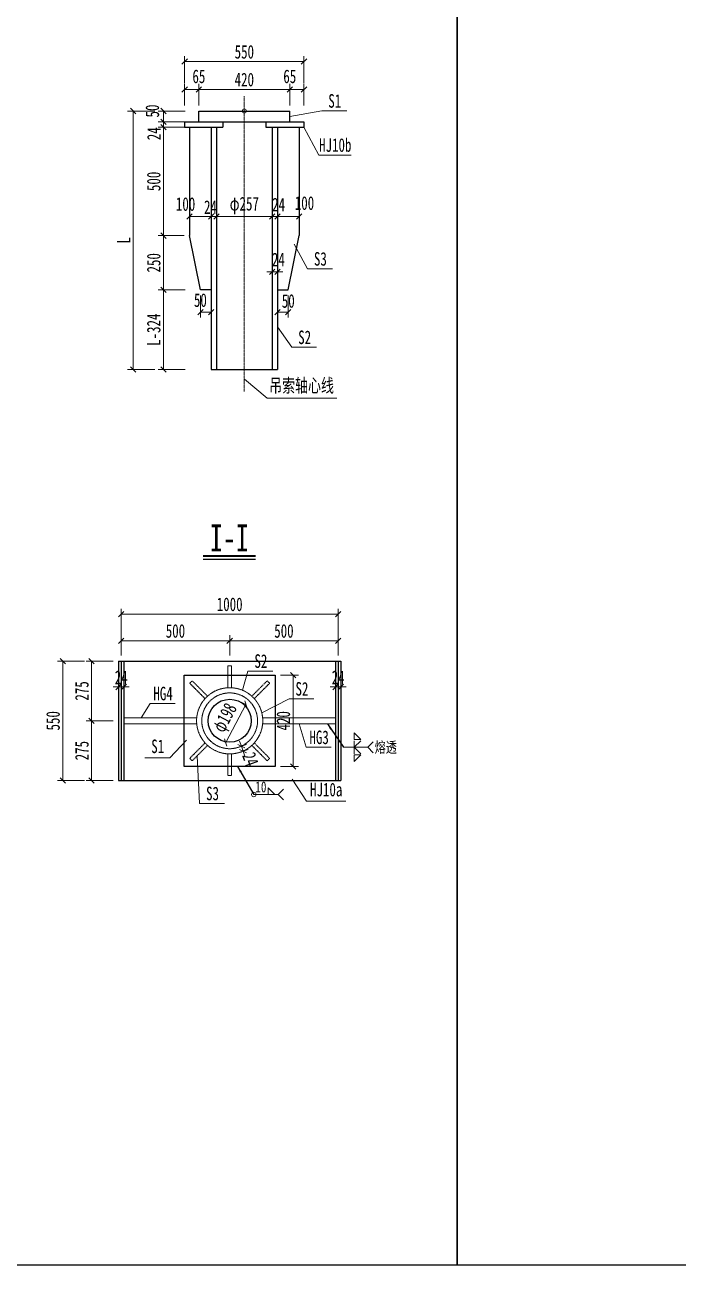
# Model space of a CAD drawing. Header units: millimetres. Extents: x 44597 to 300567, y -113054 to 73044.
# Drawn here: x 55199 to 58211, y -57326 to -51613 of the extents above; entities that cross this region are included whole.
import ezdxf
from ezdxf.enums import TextEntityAlignment as Align

# ---------------------------------------------------------------- set-up
doc = ezdxf.new("R2010")
doc.units = ezdxf.units.MM
doc.linetypes.add('CENTER2', pattern=[28.575, 19.05, -3.175, 3.175, -3.175])
doc.linetypes.add('DASHED', pattern=[0.75, 0.5, -0.25])
doc.layers.get('Defpoints').update_dxf_attribs({"color": 8})
for name, color, linetype, lineweight in [('Dim', 4, 'Continuous', 15), ('中心线', 2, 'CENTER2', 15), ('文字', 7, 'Continuous', 15), ('标注线及字体', 2, 'Continuous', 15), ('细实线', 4, 'Continuous', 15), ('虚线', 7, 'DASHED', 13), ('钢板粗线', 1, 'Continuous', 25)]:
    doc.layers.add(name, color=color, linetype=linetype, lineweight=lineweight)
doc.layers.add('Text', color=4, linetype='Continuous')
doc.styles.add('111', font='', dxfattribs={"width": 0.7})
doc.styles.add('BM_Dim', font='', dxfattribs={"width": 0.85})
doc.styles.add('SMEDI', font='', dxfattribs={"width": 0.75})
doc.styles.get("Standard").update_dxf_attribs({"font": ''})
doc.styles.get('111').set_extended_font_data('仿宋_GB2312')
doc.styles.get('BM_Dim').set_extended_font_data('仿宋_GB2312')
doc.styles.get('SMEDI').set_extended_font_data('仿宋_GB2312')
doc.styles.get('Standard').set_extended_font_data('仿宋_GB2312')
doc.dimstyles.new('200', dxfattribs={"dimscale": 0, "dimtxt": 2.5, "dimasz": 1, "dimexe": 1, "dimexo": 1, "dimgap": 0.6, "dimtad": 1, "dimdec": 0, "dimdsep": 46, "dimtxsty": '111', "dimblk": 'OBLIQUE', "dimcen": 0, "dimclrd": 4, "dimclre": 4, "dimclrt": 4, "dimadec": 1, "dimazin": 2, "dimtfac": 1, "dimtdec": 0, "dimtix": 1, "dimtmove": 2, "dimatfit": 3, "dimfxl": 4, "dimfxlon": 1, "dimtolj": 1, "dimlwd": -1, "dimlwe": -1, "dimarcsym": 0})
doc.dimstyles.new('MSteel_1.0_1.0', dxfattribs={"dimtxt": 3, "dimasz": 1.2, "dimexe": 1, "dimexo": 1, "dimgap": 1, "dimtad": 3, "dimtoh": 1, "dimdec": 0, "dimzin": 0, "dimdsep": 46, "dimtxsty": 'Standard', "dimblk": 'ARCHTICK', "dimcen": 0.09, "dimclrd": 3, "dimclre": 3, "dimadec": 0, "dimazin": 0, "dimtfac": 1, "dimtdec": 4, "dimtofl": 0, "dimtmove": 0, "dimatfit": 3, "dimfxl": 1, "dimtolj": 1, "dimtzin": 0, "dimarcsym": 0})

# ---------------------------------------------------------------- blocks, each defined once
blk = doc.blocks.new('_Oblique')
at = {"color": 0, "linetype": 'ByBlock', "lineweight": -2}
blk.add_line((-0.5, -0.5), (0.5, 0.5), dxfattribs=at)
blk = doc.blocks.new('*D161')
at = {"layer": 'Defpoints', "color": 0, "transparency": 16777216}
for p in [(56421.2, -51910.9), (56001.2, -52010.6), (56421.2, -52010.6)]:
    blk.add_point(p, dxfattribs=at)
at = {"layer": '细实线', "color": 4, "transparency": 16777216}
for p, q in [((56001.2, -51985.6), (56001.2, -51885.9)), ((56001.2, -51910.9), (56421.2, -51910.9)), ((56421.2, -51985.6), (56421.2, -51885.9))]:
    blk.add_line(p, q, dxfattribs=at)
at = {"layer": '细实线', "color": 4, "transparency": 16777216, "xscale": 25, "yscale": 25, "zscale": 25, "rotation": 180}
blk.add_blockref('_Oblique', (56001.2, -51910.9), dxfattribs=at)
at = {"layer": '细实线', "color": 4, "transparency": 16777216, "xscale": 25, "yscale": 25, "zscale": 25}
blk.add_blockref('_Oblique', (56421.2, -51910.9), dxfattribs=at)
at = {"layer": '细实线', "color": 4, "transparency": 16777216, "insert": (56211.2, -51866.1), "char_height": 62.5, "attachment_point": 5, "style": '111'}
blk.add_mtext('\\A1;420', dxfattribs=at)
blk = doc.blocks.new('*D162')
at = {"layer": 'Defpoints', "color": 0, "transparency": 16777216}
for p in [(55936.2, -51910.9), (55936.2, -52009.7), (56001.2, -52010.6)]:
    blk.add_point(p, dxfattribs=at)
at = {"layer": '细实线', "color": 4, "transparency": 16777216}
for p, q in [((55936.2, -51984.7), (55936.2, -51885.9)), ((56001.2, -51910.9), (55936.2, -51910.9)), ((56001.2, -51985.6), (56001.2, -51885.9))]:
    blk.add_line(p, q, dxfattribs=at)
at = {"layer": '细实线', "color": 4, "transparency": 16777216, "xscale": 25, "yscale": 25, "zscale": 25, "rotation": 180}
blk.add_blockref('_Oblique', (55936.2, -51910.9), dxfattribs=at)
at = {"layer": '细实线', "color": 4, "transparency": 16777216, "xscale": 25, "yscale": 25, "zscale": 25}
blk.add_blockref('_Oblique', (56001.2, -51910.9), dxfattribs=at)
at = {"layer": '细实线', "color": 4, "transparency": 16777216, "insert": (56001.8, -51851.2), "char_height": 62.5, "attachment_point": 5, "style": '111'}
blk.add_mtext('\\A1;65', dxfattribs=at)
blk = doc.blocks.new('*D163')
at = {"layer": 'Defpoints', "color": 0, "transparency": 16777216}
for p in [(56486.2, -51910.9), (56421.2, -52010.6), (56486.2, -52009.7)]:
    blk.add_point(p, dxfattribs=at)
at = {"layer": '细实线', "color": 4, "transparency": 16777216}
for p, q in [((56421.2, -51985.6), (56421.2, -51885.9)), ((56421.2, -51910.9), (56486.2, -51910.9)), ((56486.2, -51984.7), (56486.2, -51885.9))]:
    blk.add_line(p, q, dxfattribs=at)
at = {"layer": '细实线', "color": 4, "transparency": 16777216, "xscale": 25, "yscale": 25, "zscale": 25, "rotation": 180}
blk.add_blockref('_Oblique', (56421.2, -51910.9), dxfattribs=at)
at = {"layer": '细实线', "color": 4, "transparency": 16777216, "xscale": 25, "yscale": 25, "zscale": 25}
blk.add_blockref('_Oblique', (56486.2, -51910.9), dxfattribs=at)
at = {"layer": '细实线', "color": 4, "transparency": 16777216, "insert": (56420.6, -51851.2), "char_height": 62.5, "attachment_point": 5, "style": '111'}
blk.add_mtext('\\A1;65', dxfattribs=at)
blk = doc.blocks.new('*D164')
at = {"layer": 'Defpoints', "color": 0, "transparency": 16777216}
for p in [(56486.2, -51782.9), (55936.2, -51920.8), (56486.2, -51920.8)]:
    blk.add_point(p, dxfattribs=at)
at = {"layer": '细实线', "color": 4, "transparency": 16777216}
for p, q in [((55936.2, -51882.9), (55936.2, -51757.9)), ((55936.2, -51782.9), (56486.2, -51782.9)), ((56486.2, -51882.9), (56486.2, -51757.9))]:
    blk.add_line(p, q, dxfattribs=at)
at = {"layer": '细实线', "color": 4, "transparency": 16777216, "xscale": 25, "yscale": 25, "zscale": 25, "rotation": 180}
blk.add_blockref('_Oblique', (55936.2, -51782.9), dxfattribs=at)
at = {"layer": '细实线', "color": 4, "transparency": 16777216, "xscale": 25, "yscale": 25, "zscale": 25}
blk.add_blockref('_Oblique', (56486.2, -51782.9), dxfattribs=at)
at = {"layer": '细实线', "color": 4, "transparency": 16777216, "insert": (56211.2, -51738.2), "char_height": 62.5, "attachment_point": 5, "style": '111'}
blk.add_mtext('\\A1;550', dxfattribs=at)
blk = doc.blocks.new('*D165')
at = {"layer": 'Defpoints', "color": 0, "transparency": 16777216}
for p in [(56058.7, -52496.6), (55958.7, -52584.6), (56058.7, -52580.7)]:
    blk.add_point(p, dxfattribs=at)
at = {"layer": '细实线', "color": 4, "transparency": 16777216}
for p, q in [((55958.7, -52559.6), (55958.7, -52471.6)), ((55958.7, -52496.6), (56058.7, -52496.6)), ((56058.7, -52555.7), (56058.7, -52471.6))]:
    blk.add_line(p, q, dxfattribs=at)
at = {"layer": '细实线', "color": 4, "transparency": 16777216, "xscale": 25, "yscale": 25, "zscale": 25, "rotation": 180}
blk.add_blockref('_Oblique', (55958.7, -52496.6), dxfattribs=at)
at = {"layer": '细实线', "color": 4, "transparency": 16777216, "xscale": 25, "yscale": 25, "zscale": 25}
blk.add_blockref('_Oblique', (56058.7, -52496.6), dxfattribs=at)
at = {"layer": '细实线', "color": 4, "transparency": 16777216, "insert": (55940.4, -52439.5), "char_height": 62.5, "attachment_point": 5, "style": '111'}
blk.add_mtext('\\A1;100', dxfattribs=at)
blk = doc.blocks.new('*D166')
at = {"layer": 'Defpoints', "color": 0, "transparency": 16777216}
for p in [(56082.7, -52496.6), (56058.7, -52584.6), (56082.7, -52584.6)]:
    blk.add_point(p, dxfattribs=at)
at = {"layer": '细实线', "color": 4, "transparency": 16777216}
for p, q in [((56058.7, -52496.6), (56033.7, -52496.6)), ((56058.7, -52559.6), (56058.7, -52471.6)), ((56058.7, -52496.6), (56082.7, -52496.6)), ((56082.7, -52559.6), (56082.7, -52471.6)), ((56082.7, -52496.6), (56107.7, -52496.6))]:
    blk.add_line(p, q, dxfattribs=at)
at = {"layer": '细实线', "color": 4, "transparency": 16777216, "xscale": 25, "yscale": 25, "zscale": 25}
blk.add_blockref('_Oblique', (56058.7, -52496.6), dxfattribs=at)
at = {"layer": '细实线', "color": 4, "transparency": 16777216, "xscale": 25, "yscale": 25, "zscale": 25, "rotation": 180}
blk.add_blockref('_Oblique', (56082.7, -52496.6), dxfattribs=at)
at = {"layer": '细实线', "color": 4, "transparency": 16777216, "insert": (56055.1, -52453.1), "char_height": 62.5, "attachment_point": 5, "style": '111'}
blk.add_mtext('\\A1;24', dxfattribs=at)
blk = doc.blocks.new('*D167')
at = {"layer": 'Defpoints', "color": 0, "transparency": 16777216}
for p in [(56339.7, -52496.6), (56082.7, -52584.6), (56339.7, -52584.6)]:
    blk.add_point(p, dxfattribs=at)
at = {"layer": '细实线', "color": 4, "transparency": 16777216}
for p, q in [((56082.7, -52559.6), (56082.7, -52471.6)), ((56082.7, -52496.6), (56339.7, -52496.6)), ((56339.7, -52559.6), (56339.7, -52471.6))]:
    blk.add_line(p, q, dxfattribs=at)
at = {"layer": '细实线', "color": 4, "transparency": 16777216, "xscale": 25, "yscale": 25, "zscale": 25, "rotation": 180}
blk.add_blockref('_Oblique', (56082.7, -52496.6), dxfattribs=at)
at = {"layer": '细实线', "color": 4, "transparency": 16777216, "xscale": 25, "yscale": 25, "zscale": 25}
blk.add_blockref('_Oblique', (56339.7, -52496.6), dxfattribs=at)
at = {"layer": '细实线', "color": 4, "transparency": 16777216, "insert": (56211.2, -52446), "char_height": 62.5, "attachment_point": 5, "style": '111'}
blk.add_mtext('\\A1;φ257', dxfattribs=at)
blk = doc.blocks.new('*D168')
at = {"layer": 'Defpoints', "color": 0, "transparency": 16777216}
for p in [(56363.7, -52496.6), (56363.7, -52584.6), (56463.7, -52584.6)]:
    blk.add_point(p, dxfattribs=at)
at = {"layer": '细实线', "color": 4, "transparency": 16777216}
for p, q in [((56363.7, -52559.6), (56363.7, -52471.6)), ((56463.7, -52496.6), (56363.7, -52496.6)), ((56463.7, -52559.6), (56463.7, -52471.6))]:
    blk.add_line(p, q, dxfattribs=at)
at = {"layer": '细实线', "color": 4, "transparency": 16777216, "xscale": 25, "yscale": 25, "zscale": 25, "rotation": 180}
blk.add_blockref('_Oblique', (56363.7, -52496.6), dxfattribs=at)
at = {"layer": '细实线', "color": 4, "transparency": 16777216, "xscale": 25, "yscale": 25, "zscale": 25}
blk.add_blockref('_Oblique', (56463.7, -52496.6), dxfattribs=at)
at = {"layer": '细实线', "color": 4, "transparency": 16777216, "insert": (56488.4, -52435), "char_height": 62.5, "attachment_point": 5, "style": '111'}
blk.add_mtext('\\A1;100', dxfattribs=at)
blk = doc.blocks.new('*D169')
at = {"layer": 'Defpoints', "color": 0, "transparency": 16777216}
for p in [(56339.7, -52496.6), (56339.7, -52584.6), (56363.7, -52584.6)]:
    blk.add_point(p, dxfattribs=at)
at = {"layer": '细实线', "color": 4, "transparency": 16777216}
for p, q in [((56339.7, -52496.6), (56314.7, -52496.6)), ((56339.7, -52559.6), (56339.7, -52471.6)), ((56363.7, -52496.6), (56339.7, -52496.6)), ((56363.7, -52559.6), (56363.7, -52471.6)), ((56363.7, -52496.6), (56388.7, -52496.6))]:
    blk.add_line(p, q, dxfattribs=at)
at = {"layer": '细实线', "color": 4, "transparency": 16777216, "xscale": 25, "yscale": 25, "zscale": 25}
blk.add_blockref('_Oblique', (56339.7, -52496.6), dxfattribs=at)
at = {"layer": '细实线', "color": 4, "transparency": 16777216, "xscale": 25, "yscale": 25, "zscale": 25, "rotation": 180}
blk.add_blockref('_Oblique', (56363.7, -52496.6), dxfattribs=at)
at = {"layer": '细实线', "color": 4, "transparency": 16777216, "insert": (56369, -52441.4), "char_height": 62.5, "attachment_point": 5, "style": '111'}
blk.add_mtext('\\A1;24', dxfattribs=at)
blk = doc.blocks.new('*D170')
at = {"layer": 'Defpoints', "color": 0, "transparency": 16777216}
for p in [(56008.7, -52834.6), (56058.7, -52834.6), (56058.7, -52936.6)]:
    blk.add_point(p, dxfattribs=at)
at = {"layer": '细实线', "color": 4, "transparency": 16777216}
for p, q in [((56008.7, -52859.6), (56008.7, -52961.6)), ((56058.7, -52859.6), (56058.7, -52961.6)), ((56008.7, -52936.6), (56058.7, -52936.6))]:
    blk.add_line(p, q, dxfattribs=at)
at = {"layer": '细实线', "color": 4, "transparency": 16777216, "xscale": 25, "yscale": 25, "zscale": 25, "rotation": 180}
blk.add_blockref('_Oblique', (56008.7, -52936.6), dxfattribs=at)
at = {"layer": '细实线', "color": 4, "transparency": 16777216, "xscale": 25, "yscale": 25, "zscale": 25}
blk.add_blockref('_Oblique', (56058.7, -52936.6), dxfattribs=at)
at = {"layer": '细实线', "color": 4, "transparency": 16777216, "insert": (56008.7, -52882), "char_height": 62.5, "attachment_point": 5, "style": '111'}
blk.add_mtext('\\A1;50', dxfattribs=at)
blk = doc.blocks.new('*D171')
at = {"layer": 'Defpoints', "color": 0, "transparency": 16777216}
for p in [(56363.7, -52834.6), (56413.7, -52834.6), (56363.7, -52936.6)]:
    blk.add_point(p, dxfattribs=at)
at = {"layer": '细实线', "color": 4, "transparency": 16777216}
for p, q in [((56363.7, -52859.6), (56363.7, -52961.6)), ((56413.7, -52859.6), (56413.7, -52961.6)), ((56413.7, -52936.6), (56363.7, -52936.6))]:
    blk.add_line(p, q, dxfattribs=at)
at = {"layer": '细实线', "color": 4, "transparency": 16777216, "xscale": 25, "yscale": 25, "zscale": 25, "rotation": 180}
blk.add_blockref('_Oblique', (56363.7, -52936.6), dxfattribs=at)
at = {"layer": '细实线', "color": 4, "transparency": 16777216, "xscale": 25, "yscale": 25, "zscale": 25}
blk.add_blockref('_Oblique', (56413.7, -52936.6), dxfattribs=at)
at = {"layer": '细实线', "color": 4, "transparency": 16777216, "insert": (56413.7, -52885.8), "char_height": 62.5, "attachment_point": 5, "style": '111'}
blk.add_mtext('\\A1;50', dxfattribs=at)
blk = doc.blocks.new('*D172')
at = {"layer": 'Defpoints', "color": 0, "transparency": 16777216}
for p in [(56001.2, -52010.6), (55838.6, -52060.6), (56001.2, -52060.6)]:
    blk.add_point(p, dxfattribs=at)
at = {"layer": '细实线', "color": 4, "transparency": 16777216}
for p, q in [((55938.6, -52010.6), (55813.6, -52010.6)), ((55838.6, -52010.6), (55838.6, -52060.6)), ((55938.6, -52060.6), (55813.6, -52060.6))]:
    blk.add_line(p, q, dxfattribs=at)
at = {"layer": '细实线', "color": 4, "transparency": 16777216, "xscale": 25, "yscale": 25, "zscale": 25}
for p, rotation in [((55838.6, -52010.6), 90), ((55838.6, -52060.6), 270)]:
    blk.add_blockref('_Oblique', p, dxfattribs=dict(at, rotation=rotation))
at = {"layer": '细实线', "color": 4, "transparency": 16777216, "insert": (55787.5, -52010.6), "char_height": 62.5, "attachment_point": 5, "rotation": 90, "style": '111'}
blk.add_mtext('\\A1;50', dxfattribs=at)
blk = doc.blocks.new('*D173')
at = {"layer": 'Defpoints', "color": 0, "transparency": 16777216}
for p in [(55838.6, -52084.6), (56001.2, -52060.6), (56001.2, -52084.6)]:
    blk.add_point(p, dxfattribs=at)
at = {"layer": '细实线', "color": 4, "transparency": 16777216}
for p, q in [((55838.6, -52060.6), (55838.6, -52035.6)), ((55938.6, -52060.6), (55813.6, -52060.6)), ((55938.6, -52084.6), (55813.6, -52084.6)), ((55838.6, -52060.6), (55838.6, -52084.6)), ((55838.6, -52084.6), (55838.6, -52109.6))]:
    blk.add_line(p, q, dxfattribs=at)
at = {"layer": '细实线', "color": 4, "transparency": 16777216, "xscale": 25, "yscale": 25, "zscale": 25}
for p, rotation in [((55838.6, -52060.6), 270), ((55838.6, -52084.6), 90)]:
    blk.add_blockref('_Oblique', p, dxfattribs=dict(at, rotation=rotation))
at = {"layer": '细实线', "color": 4, "transparency": 16777216, "insert": (55794.5, -52115.3), "char_height": 62.5, "attachment_point": 5, "rotation": 90, "style": '111'}
blk.add_mtext('\\A1;24', dxfattribs=at)
blk = doc.blocks.new('*D174')
at = {"layer": 'Defpoints', "color": 0, "transparency": 16777216}
for p in [(56001.2, -52084.6), (55838.6, -52584.6), (55958.7, -52584.6)]:
    blk.add_point(p, dxfattribs=at)
at = {"layer": '细实线', "color": 4, "transparency": 16777216}
for p, q in [((55938.6, -52084.6), (55813.6, -52084.6)), ((55838.6, -52084.6), (55838.6, -52584.6)), ((55933.7, -52584.6), (55813.6, -52584.6))]:
    blk.add_line(p, q, dxfattribs=at)
at = {"layer": '细实线', "color": 4, "transparency": 16777216, "xscale": 25, "yscale": 25, "zscale": 25}
for p, rotation in [((55838.6, -52084.6), 90), ((55838.6, -52584.6), 270)]:
    blk.add_blockref('_Oblique', p, dxfattribs=dict(at, rotation=rotation))
at = {"layer": '细实线', "color": 4, "transparency": 16777216, "insert": (55793.8, -52334.6), "char_height": 62.5, "attachment_point": 5, "rotation": 90, "style": '111'}
blk.add_mtext('\\A1;500', dxfattribs=at)
blk = doc.blocks.new('*D175')
at = {"layer": 'Defpoints', "color": 0, "transparency": 16777216}
for p in [(55958.7, -52584.6), (55838.6, -52834.6), (56008.7, -52834.6)]:
    blk.add_point(p, dxfattribs=at)
at = {"layer": '细实线', "color": 4, "transparency": 16777216}
for p, q in [((55933.7, -52584.6), (55813.6, -52584.6)), ((55838.6, -52584.6), (55838.6, -52834.6)), ((55938.6, -52834.6), (55813.6, -52834.6))]:
    blk.add_line(p, q, dxfattribs=at)
at = {"layer": '细实线', "color": 4, "transparency": 16777216, "xscale": 25, "yscale": 25, "zscale": 25}
for p, rotation in [((55838.6, -52584.6), 90), ((55838.6, -52834.6), 270)]:
    blk.add_blockref('_Oblique', p, dxfattribs=dict(at, rotation=rotation))
at = {"layer": '细实线', "color": 4, "transparency": 16777216, "insert": (55793.8, -52709.6), "char_height": 62.5, "attachment_point": 5, "rotation": 90, "style": '111'}
blk.add_mtext('\\A1;250', dxfattribs=at)
blk = doc.blocks.new('*D176')
at = {"layer": 'Defpoints', "color": 0, "transparency": 16777216}
for p in [(56008.7, -52834.6), (55838.6, -53201), (56029.9, -53201)]:
    blk.add_point(p, dxfattribs=at)
at = {"layer": '细实线', "color": 4, "transparency": 16777216}
for p, q in [((55938.6, -52834.6), (55813.6, -52834.6)), ((55838.6, -52834.6), (55838.6, -53201)), ((55938.6, -53201), (55813.6, -53201))]:
    blk.add_line(p, q, dxfattribs=at)
at = {"layer": '细实线', "color": 4, "transparency": 16777216, "xscale": 25, "yscale": 25, "zscale": 25}
for p, rotation in [((55838.6, -52834.6), 90), ((55838.6, -53201), 270)]:
    blk.add_blockref('_Oblique', p, dxfattribs=dict(at, rotation=rotation))
at = {"layer": '细实线', "color": 4, "transparency": 16777216, "insert": (55793.8, -53017.8), "char_height": 62.5, "attachment_point": 5, "rotation": 90, "style": '111'}
blk.add_mtext('\\A1;L-324', dxfattribs=at)
blk = doc.blocks.new('*D177')
at = {"layer": 'Defpoints', "color": 0, "transparency": 16777216}
for p in [(55876.1, -52010.6), (55698.4, -53201), (55851.5, -53201)]:
    blk.add_point(p, dxfattribs=at)
at = {"layer": '细实线', "color": 4, "transparency": 16777216}
for p, q in [((55798.4, -52010.6), (55673.4, -52010.6)), ((55698.4, -52010.6), (55698.4, -53201)), ((55798.4, -53201), (55673.4, -53201))]:
    blk.add_line(p, q, dxfattribs=at)
at = {"layer": '细实线', "color": 4, "transparency": 16777216, "xscale": 25, "yscale": 25, "zscale": 25}
for p, rotation in [((55698.4, -52010.6), 90), ((55698.4, -53201), 270)]:
    blk.add_blockref('_Oblique', p, dxfattribs=dict(at, rotation=rotation))
at = {"layer": '细实线', "color": 4, "transparency": 16777216, "insert": (55655, -52605.8), "char_height": 62.5, "attachment_point": 5, "rotation": 90, "style": '111'}
blk.add_mtext('\\A1;L', dxfattribs=at)
blk = doc.blocks.new('*D178')
at = {"layer": 'Defpoints', "color": 0, "transparency": 16777216}
for p in [(56363.7, -52750.7), (56339.7, -52793.8), (56363.7, -52793.8)]:
    blk.add_point(p, dxfattribs=at)
at = {"layer": '细实线', "color": 4, "transparency": 16777216}
for p, q in [((56339.7, -52768.8), (56339.7, -52725.7)), ((56363.7, -52768.8), (56363.7, -52725.7)), ((56339.7, -52750.7), (56314.7, -52750.7)), ((56339.7, -52750.7), (56363.7, -52750.7)), ((56363.7, -52750.7), (56388.7, -52750.7))]:
    blk.add_line(p, q, dxfattribs=at)
at = {"layer": '细实线', "color": 4, "transparency": 16777216, "xscale": 25, "yscale": 25, "zscale": 25}
blk.add_blockref('_Oblique', (56339.7, -52750.7), dxfattribs=at)
at = {"layer": '细实线', "color": 4, "transparency": 16777216, "xscale": 25, "yscale": 25, "zscale": 25, "rotation": 180}
blk.add_blockref('_Oblique', (56363.7, -52750.7), dxfattribs=at)
at = {"layer": '细实线', "color": 4, "transparency": 16777216, "insert": (56368, -52694.6), "char_height": 62.5, "attachment_point": 5, "style": '111'}
blk.add_mtext('\\A1;24', dxfattribs=at)
blk = doc.blocks.new('*D179')
at = {"layer": 'Defpoints', "color": 0, "transparency": 16777216}
for p in [(56143.7, -54450.2), (55643.7, -54544), (56143.7, -54544)]:
    blk.add_point(p, dxfattribs=at)
at = {"layer": '细实线', "color": 4, "transparency": 16777216}
for p, q in [((55643.7, -54519), (55643.7, -54425.2)), ((56143.7, -54519), (56143.7, -54425.2)), ((55643.7, -54450.2), (56143.7, -54450.2))]:
    blk.add_line(p, q, dxfattribs=at)
at = {"layer": '细实线', "color": 4, "transparency": 16777216, "xscale": 25, "yscale": 25, "zscale": 25, "rotation": 180}
blk.add_blockref('_Oblique', (55643.7, -54450.2), dxfattribs=at)
at = {"layer": '细实线', "color": 4, "transparency": 16777216, "xscale": 25, "yscale": 25, "zscale": 25}
blk.add_blockref('_Oblique', (56143.7, -54450.2), dxfattribs=at)
at = {"layer": '细实线', "color": 4, "transparency": 16777216, "insert": (55893.7, -54405.5), "char_height": 62.5, "attachment_point": 5, "style": '111'}
blk.add_mtext('\\A1;500', dxfattribs=at)
blk = doc.blocks.new('*D180')
at = {"layer": 'Defpoints', "color": 0, "transparency": 16777216}
for p in [(56643.7, -54450.2), (56143.7, -54544), (56643.7, -54544)]:
    blk.add_point(p, dxfattribs=at)
at = {"layer": '细实线', "color": 4, "transparency": 16777216}
for p, q in [((56143.7, -54519), (56143.7, -54425.2)), ((56643.7, -54519), (56643.7, -54425.2)), ((56143.7, -54450.2), (56643.7, -54450.2))]:
    blk.add_line(p, q, dxfattribs=at)
at = {"layer": '细实线', "color": 4, "transparency": 16777216, "xscale": 25, "yscale": 25, "zscale": 25, "rotation": 180}
blk.add_blockref('_Oblique', (56143.7, -54450.2), dxfattribs=at)
at = {"layer": '细实线', "color": 4, "transparency": 16777216, "xscale": 25, "yscale": 25, "zscale": 25}
blk.add_blockref('_Oblique', (56643.7, -54450.2), dxfattribs=at)
at = {"layer": '细实线', "color": 4, "transparency": 16777216, "insert": (56393.7, -54405.5), "char_height": 62.5, "attachment_point": 5, "style": '111'}
blk.add_mtext('\\A1;500', dxfattribs=at)
blk = doc.blocks.new('*D181')
at = {"layer": 'Defpoints', "color": 0, "transparency": 16777216}
for p in [(56643.7, -54327.6), (55643.7, -54544), (56643.7, -54544)]:
    blk.add_point(p, dxfattribs=at)
at = {"layer": '细实线', "color": 4, "transparency": 16777216}
for p, q in [((55643.7, -54427.6), (55643.7, -54302.6)), ((55643.7, -54327.6), (56643.7, -54327.6)), ((56643.7, -54427.6), (56643.7, -54302.6))]:
    blk.add_line(p, q, dxfattribs=at)
at = {"layer": '细实线', "color": 4, "transparency": 16777216, "xscale": 25, "yscale": 25, "zscale": 25, "rotation": 180}
blk.add_blockref('_Oblique', (55643.7, -54327.6), dxfattribs=at)
at = {"layer": '细实线', "color": 4, "transparency": 16777216, "xscale": 25, "yscale": 25, "zscale": 25}
blk.add_blockref('_Oblique', (56643.7, -54327.6), dxfattribs=at)
at = {"layer": '细实线', "color": 4, "transparency": 16777216, "insert": (56143.7, -54282.8), "char_height": 62.5, "attachment_point": 5, "style": '111'}
blk.add_mtext('\\A1;1000', dxfattribs=at)
blk = doc.blocks.new('*D182')
at = {"layer": 'Defpoints', "color": 0, "transparency": 16777216}
for p in [(55652.9, -54544), (55506.8, -54819), (55652.9, -54819)]:
    blk.add_point(p, dxfattribs=at)
at = {"layer": '细实线', "color": 4, "transparency": 16777216}
for p, q in [((55606.8, -54544), (55481.8, -54544)), ((55506.8, -54544), (55506.8, -54819)), ((55606.8, -54819), (55481.8, -54819))]:
    blk.add_line(p, q, dxfattribs=at)
at = {"layer": '细实线', "color": 4, "transparency": 16777216, "xscale": 25, "yscale": 25, "zscale": 25}
for p, rotation in [((55506.8, -54544), 90), ((55506.8, -54819), 270)]:
    blk.add_blockref('_Oblique', p, dxfattribs=dict(at, rotation=rotation))
at = {"layer": '细实线', "color": 4, "transparency": 16777216, "insert": (55462.7, -54681.5), "char_height": 62.5, "attachment_point": 5, "rotation": 90, "style": '111'}
blk.add_mtext('\\A1;275', dxfattribs=at)
blk = doc.blocks.new('*D183')
at = {"layer": 'Defpoints', "color": 0, "transparency": 16777216}
for p in [(55652.9, -54819), (55506.8, -55094), (55652.9, -55094)]:
    blk.add_point(p, dxfattribs=at)
at = {"layer": '细实线', "color": 4, "transparency": 16777216}
for p, q in [((55606.8, -54819), (55481.8, -54819)), ((55506.8, -54819), (55506.8, -55094)), ((55606.8, -55094), (55481.8, -55094))]:
    blk.add_line(p, q, dxfattribs=at)
at = {"layer": '细实线', "color": 4, "transparency": 16777216, "xscale": 25, "yscale": 25, "zscale": 25}
for p, rotation in [((55506.8, -54819), 90), ((55506.8, -55094), 270)]:
    blk.add_blockref('_Oblique', p, dxfattribs=dict(at, rotation=rotation))
at = {"layer": '细实线', "color": 4, "transparency": 16777216, "insert": (55462.7, -54956.5), "char_height": 62.5, "attachment_point": 5, "rotation": 90, "style": '111'}
blk.add_mtext('\\A1;275', dxfattribs=at)
blk = doc.blocks.new('*D184')
at = {"layer": 'Defpoints', "color": 0, "transparency": 16777216}
for p in [(55652.9, -54544), (55374.4, -55094), (55652.9, -55094)]:
    blk.add_point(p, dxfattribs=at)
at = {"layer": '细实线', "color": 4, "transparency": 16777216}
for p, q in [((55474.4, -54544), (55349.4, -54544)), ((55374.4, -54544), (55374.4, -55094)), ((55474.4, -55094), (55349.4, -55094))]:
    blk.add_line(p, q, dxfattribs=at)
at = {"layer": '细实线', "color": 4, "transparency": 16777216, "xscale": 25, "yscale": 25, "zscale": 25}
for p, rotation in [((55374.4, -54544), 90), ((55374.4, -55094), 270)]:
    blk.add_blockref('_Oblique', p, dxfattribs=dict(at, rotation=rotation))
at = {"layer": '细实线', "color": 4, "transparency": 16777216, "insert": (55329.7, -54819), "char_height": 62.5, "attachment_point": 5, "rotation": 90, "style": '111'}
blk.add_mtext('\\A1;550', dxfattribs=at)
blk = doc.blocks.new('*D185')
at = {"layer": 'Defpoints', "color": 0, "transparency": 16777216}
for p in [(56186.2, -54940.3), (56194.1, -54962.9), (56205.4, -54958.9)]:
    blk.add_point(p, dxfattribs=at)
at = {"layer": '细实线', "color": 4, "transparency": 16777216}
for p, q in [((56197.5, -54936.3), (56189.2, -54912.7)), ((56197.5, -54936.3), (56221.1, -54928)), ((56197.5, -54936.3), (56205.4, -54958.9)), ((56205.4, -54958.9), (56229, -54950.7)), ((56205.4, -54958.9), (56213.7, -54982.5))]:
    blk.add_line(p, q, dxfattribs=at)
at = {"layer": '细实线', "color": 4, "transparency": 16777216, "xscale": 25, "yscale": 25, "zscale": 25}
for p, rotation in [((56197.5, -54936.3), 289.2820604167648), ((56205.4, -54958.9), 109.2820604167648)]:
    blk.add_blockref('_Oblique', p, dxfattribs=dict(at, rotation=rotation))
at = {"layer": '细实线', "color": 4, "transparency": 16777216, "insert": (56239.7, -54996.3), "char_height": 62.5, "attachment_point": 5, "rotation": 289.2821, "style": '111'}
blk.add_mtext('\\A1;24', dxfattribs=at)
blk = doc.blocks.new('*D186')
at = {"layer": 'Defpoints', "color": 0, "transparency": 16777216}
for p in [(56218.4, -54744.5), (56218.4, -54744.5), (56125.3, -54919.2)]:
    blk.add_point(p, dxfattribs=at)
at = {"layer": '细实线', "color": 4, "transparency": 16777216}
for p, q in [((56125.3, -54919.2), (56218.4, -54744.5)), ((56218.4, -54744.5), (56196.3, -54732.7)), ((56125.3, -54919.2), (56103.3, -54907.5))]:
    blk.add_line(p, q, dxfattribs=at)
at = {"layer": '细实线', "color": 4, "transparency": 16777216, "xscale": 25, "yscale": 25, "zscale": 25}
for p, rotation in [((56218.4, -54744.5), 61.9629262148214), ((56125.3, -54919.2), 241.9629262148214)]:
    blk.add_blockref('_Oblique', p, dxfattribs=dict(at, rotation=rotation))
at = {"layer": '细实线', "color": 4, "transparency": 16777216, "insert": (56127.2, -54808.1), "char_height": 62.5, "attachment_point": 5, "rotation": 61.9629, "style": '111'}
blk.add_mtext('\\A1;φ198', dxfattribs=at)
blk = doc.blocks.new('*D187')
at = {"layer": 'Defpoints', "color": 0, "transparency": 16777216}
for p in [(56353.7, -54609), (56353.7, -55029), (56435.9, -55029)]:
    blk.add_point(p, dxfattribs=at)
at = {"layer": '细实线', "color": 4, "transparency": 16777216}
for p, q in [((56378.7, -54609), (56460.9, -54609)), ((56435.9, -54609), (56435.9, -55029)), ((56378.7, -55029), (56460.9, -55029))]:
    blk.add_line(p, q, dxfattribs=at)
at = {"layer": '细实线', "color": 4, "transparency": 16777216, "xscale": 25, "yscale": 25, "zscale": 25}
for p, rotation in [((56435.9, -54609), 90), ((56435.9, -55029), 270)]:
    blk.add_blockref('_Oblique', p, dxfattribs=dict(at, rotation=rotation))
at = {"layer": '细实线', "color": 4, "transparency": 16777216, "insert": (56391.2, -54819), "char_height": 62.5, "attachment_point": 5, "rotation": 90, "style": '111'}
blk.add_mtext('\\A1;420', dxfattribs=at)
blk = doc.blocks.new('*D151')
at = {"layer": 'Defpoints', "color": 0, "transparency": 16777216}
for p in [(55631.7, -54612.2), (55655.7, -54612.2), (55655.7, -54663.1)]:
    blk.add_point(p, dxfattribs=at)
at = {"layer": '细实线', "color": 4, "transparency": 16777216}
for p, q in [((55631.7, -54663.1), (55606.7, -54663.1)), ((55631.7, -54637.2), (55631.7, -54688.1)), ((55631.7, -54663.1), (55655.7, -54663.1)), ((55655.7, -54637.2), (55655.7, -54688.1)), ((55655.7, -54663.1), (55680.7, -54663.1))]:
    blk.add_line(p, q, dxfattribs=at)
at = {"layer": '细实线', "color": 4, "transparency": 16777216, "xscale": 25, "yscale": 25, "zscale": 25}
blk.add_blockref('_Oblique', (55631.7, -54663.1), dxfattribs=at)
at = {"layer": '细实线', "color": 4, "transparency": 16777216, "xscale": 25, "yscale": 25, "zscale": 25, "rotation": 180}
blk.add_blockref('_Oblique', (55655.7, -54663.1), dxfattribs=at)
at = {"layer": '细实线', "color": 4, "transparency": 16777216, "insert": (55643.7, -54619.1), "char_height": 62.5, "attachment_point": 5, "style": '111'}
blk.add_mtext('\\A1;24', dxfattribs=at)
blk = doc.blocks.new('*D152')
at = {"layer": 'Defpoints', "color": 0, "transparency": 16777216}
for p in [(56631.7, -54612.2), (56655.7, -54612.2), (56631.7, -54663.1)]:
    blk.add_point(p, dxfattribs=at)
at = {"layer": '细实线', "color": 4, "transparency": 16777216}
for p, q in [((56631.7, -54663.1), (56606.7, -54663.1)), ((56631.7, -54637.2), (56631.7, -54688.1)), ((56655.7, -54663.1), (56631.7, -54663.1)), ((56655.7, -54637.2), (56655.7, -54688.1)), ((56655.7, -54663.1), (56680.7, -54663.1))]:
    blk.add_line(p, q, dxfattribs=at)
at = {"layer": '细实线', "color": 4, "transparency": 16777216, "xscale": 25, "yscale": 25, "zscale": 25}
blk.add_blockref('_Oblique', (56631.7, -54663.1), dxfattribs=at)
at = {"layer": '细实线', "color": 4, "transparency": 16777216, "xscale": 25, "yscale": 25, "zscale": 25, "rotation": 180}
blk.add_blockref('_Oblique', (56655.7, -54663.1), dxfattribs=at)
at = {"layer": '细实线', "color": 4, "transparency": 16777216, "insert": (56643.7, -54619.1), "char_height": 62.5, "attachment_point": 5, "style": '111'}
blk.add_mtext('\\A1;24', dxfattribs=at)
blk = doc.blocks.new('_ArchTick')
at = {"color": 0, "linetype": 'ByBlock', "const_width": 0.15}
blk.add_lwpolyline([(-0.5, -0.5), (0.5, 0.5)], dxfattribs=at)
blk = doc.blocks.new('全融透1')
at = {"layer": 'Dim'}
blk.add_line((0, 0), (4.48, 0), dxfattribs=at)
for points in [[(2, 2.65), (2, 1.41), (3.23, 1.41)], [(2, -2.65), (2, -1.41), (3.23, -1.41)]]:
    blk.add_lwpolyline(points, close=True, dxfattribs=at)
for points in [[(3.23, 1.21), (2, 0), (2, 1.21)], [(3.23, -1.21), (2, 0), (2, -1.21)], [(5.48, 1), (4.48, 0), (5.48, -1)]]:
    blk.add_lwpolyline(points, dxfattribs=at)
at = {"layer": 'Text', "style": 'SMEDI', "width": 0.75}
blk.add_text('熔透', height=2, dxfattribs=at).set_placement((5.77, 0), align=Align.MIDDLE_LEFT)

msp = doc.modelspace()

# ---------------------------------------------------------------- linework, layer by layer
at = {"color": 4}
msp.add_line((56020.8, -54074.5), (56263, -54074.5), dxfattribs=at)
at = {"color": 6, "const_width": 9}
msp.add_lwpolyline([(56020.8, -54059.5), (56263, -54059.5)], dxfattribs=at)
at = {"layer": 'Defpoints'}
for p, q in [((55643.7, -54544), (55643.7, -55094)), ((56643.7, -54544), (56643.7, -55094))]:
    msp.add_line(p, q, dxfattribs=at)
for points in [[(47566.6, -50931.3), (57191.6, -50931.3), (57191.6, -57326.3), (47566.6, -57326.3)], [(57191.6, -50931.3), (66816.6, -50931.3), (66816.6, -57326.3), (57191.6, -57326.3)]]:
    msp.add_lwpolyline(points, close=True, dxfattribs=at)
at = {"layer": 'Dim', "color": 8}
msp.add_line((56254.9, -55158.5), (56366.9, -55158.5), dxfattribs=at)
msp.add_lwpolyline([(56321.4, -55127.7), (56321.4, -55158.5), (56352.2, -55158.5)], close=True, dxfattribs=at)
msp.add_lwpolyline([(56391.9, -55133.5), (56366.9, -55158.5), (56391.9, -55183.5)], dxfattribs=at)
msp.add_circle((56254.9, -55158.5), 10.1, dxfattribs=at)
at = {"layer": '中心线', "ltscale": 0.3}
msp.add_line((56211.2, -51942.7), (56211.2, -53303.4), dxfattribs=at)
at = {"layer": '细实线'}
for p, q in [((56568.6, -52010.1), (56421.2, -52035.6)), ((56568.6, -52010.1), (56683.1, -52010.1)), ((56554.7, -52213.2), (56486.2, -52084.6)), ((56554.7, -52213.2), (56703.8, -52213.2)), ((56502.5, -52737.5), (56440.9, -52624)), ((56502.5, -52737.5), (56617, -52737.5)), ((56429.9, -53098.9), (56363.7, -53005.1)), ((56429.9, -53098.9), (56544.4, -53098.9)), ((56316, -53332.4), (56211.6, -53246.3)), ((56316, -53332.4), (56638.2, -53332.4)), ((56228.1, -54590), (56202.3, -54678.1)), ((56228.1, -54590), (56342.7, -54590)), ((56417.4, -54717.9), (56291.8, -54782.4)), ((56417.4, -54717.9), (56531.9, -54717.9)), ((55777.2, -54739.3), (55736.4, -54805)), ((55777.2, -54739.3), (55891.7, -54739.3)), ((56496.7, -54941), (56463.7, -54833)), ((55867.2, -54990), (55944.9, -54908.7)), ((56496.7, -54941), (56611.2, -54941)), ((55752.7, -54990), (55867.2, -54990)), ((56005.3, -55199.7), (55993.7, -54980.3)), ((56497.8, -55189.2), (56431.8, -55087.2)), ((56005.3, -55199.7), (56119.8, -55199.7)), ((56497.8, -55189.2), (56679.2, -55189.2))]:
    msp.add_line(p, q, dxfattribs=at)
msp.add_circle((56211.2, -52010.6), 9.63, dxfattribs=at)
at = {"layer": '虚线', "color": 6, "ltscale": 4}
for p, q in [((56135.7, -54666.5), (56135.7, -54566.5)), ((56135.7, -54566.5), (56151.7, -54566.5)), ((56151.7, -54666.5), (56151.7, -54566.5)), ((55959.5, -54646.1), (55970.8, -54634.8)), ((56030.2, -54716.8), (55959.5, -54646.1)), ((56041.6, -54705.5), (55970.8, -54634.8)), ((56245.9, -54705.5), (56316.6, -54634.8)), ((56257.2, -54716.8), (56327.9, -54646.1)), ((56316.6, -54634.8), (56327.9, -54646.1)), ((55655.7, -54805), (55991.9, -54805)), ((55655.7, -54833), (55991.9, -54833)), ((56295.6, -54805), (56631.7, -54805)), ((56295.6, -54833), (56631.7, -54833)), ((56030.2, -54921.1), (55959.5, -54991.9)), ((56041.6, -54932.5), (55970.8, -55003.2)), ((56245.9, -54932.5), (56316.6, -55003.2)), ((56257.2, -54921.1), (56327.9, -54991.9)), ((55959.5, -54991.9), (55970.8, -55003.2)), ((56135.7, -54971.5), (56135.7, -55071.5)), ((56151.7, -54971.5), (56151.7, -55071.5)), ((56316.6, -55003.2), (56327.9, -54991.9)), ((56135.7, -55071.5), (56151.7, -55071.5))]:
    msp.add_line(p, q, dxfattribs=at)
for radius in [152.5, 128.5]:
    msp.add_circle((56143.7, -54819), radius, dxfattribs=at)
at = {"layer": '钢板粗线'}
for p, q in [((56001.2, -52010.6), (56421.2, -52010.6)), ((56001.2, -52060.6), (56001.2, -52010.6)), ((56421.2, -52060.6), (56421.2, -52010.6)), ((55936.2, -52060.6), (56486.2, -52060.6)), ((55936.2, -52060.6), (55936.2, -52084.6)), ((55936.2, -52084.6), (56112.2, -52084.6)), ((55958.7, -52084.6), (55958.7, -52584.6)), ((56058.7, -52084.6), (56058.7, -53201)), ((56082.7, -52084.6), (56082.7, -53201)), ((56112.2, -52060.6), (56112.2, -52084.6)), ((56310.2, -52060.6), (56310.2, -52084.6)), ((56310.2, -52084.6), (56486.2, -52084.6)), ((56339.7, -52084.6), (56339.7, -53201)), ((56363.7, -52084.6), (56363.7, -53201)), ((56463.7, -52084.6), (56463.7, -52584.6)), ((56486.2, -52060.6), (56486.2, -52084.6)), ((56008.7, -52834.6), (55958.7, -52584.6)), ((56413.7, -52834.6), (56463.7, -52584.6)), ((56058.7, -52834.6), (56008.7, -52834.6)), ((56363.7, -52834.6), (56413.7, -52834.6)), ((56058.7, -53201), (56363.7, -53201)), ((55631.7, -54544), (56655.7, -54544)), ((55631.7, -54544), (55631.7, -55094)), ((55655.7, -54544), (55655.7, -55094)), ((56631.7, -54544), (56631.7, -55094)), ((56655.7, -54544), (56655.7, -55094)), ((55631.7, -55094), (56655.7, -55094))]:
    msp.add_line(p, q, dxfattribs=at)
msp.add_lwpolyline([(56353.7, -54609), (56353.7, -55029), (55933.7, -55029), (55933.7, -54609)], close=True, dxfattribs=at)
msp.add_circle((56143.7, -54819), 99, dxfattribs=at)

# ---------------------------------------------------------------- block references
at = {"layer": '细实线', "color": 8, "xscale": 25, "yscale": 25, "zscale": 25}
msp.add_blockref('全融透1', (56667.8, -54940.8), dxfattribs=at)

# ---------------------------------------------------------------- texts
at = {"layer": 'Text', "style": 'SMEDI', "width": 0.75}
msp.add_text('10', height=50, dxfattribs=at).set_placement((56262.1, -55123.5), align=Align.MIDDLE_LEFT)
at = {"layer": '文字', "style": 'BM_Dim', "width": 0.7}
for s, p in [('S1', (56627.9, -52014.1)), ('HJ10b', (56630.4, -52217.2)), ('S3', (56561.8, -52741.5)), ('S2', (56489.2, -53102.9)), ('吊索轴心线', (56475, -53324.8)), ('S2', (56287.5, -54594)), ('HG4', (55836.5, -54743.3)), ('S2', (56476.7, -54721.9)), ('HG3', (56556, -54945)), ('S1', (55812, -54986.5)), ('S3', (56064.6, -55203.7)), ('HJ10a', (56588.6, -55185.6))]:
    msp.add_text(s, height=62.5, dxfattribs=at).set_placement(p, align=Align.BOTTOM_CENTER)
at = {"layer": '标注线及字体', "style": '111', "width": 0.7}
msp.add_text('I-I', height=125, dxfattribs=at).set_placement((56141.9, -53976.7), align=Align.MIDDLE)

# ---------------------------------------------------------------- dimensions: what is measured, and where the dimension line sits
at = {"layer": '细实线'}
for base, p1, p2, override, picture, middle in [((56486.2, -51782.9), (55936.2, -51920.8), (56486.2, -51920.8), {"dimscale": 25}, '*D164', (56211.2, -51738.2)), ((56421.2, -51910.9), (56001.2, -52010.6), (56421.2, -52010.6), {"dimscale": 25}, '*D161', (56211.2, -51866.1)), ((56643.7, -54327.6), (55643.7, -54544), (56643.7, -54544), {"dimscale": 25, "dimblk": 'Oblique'}, '*D181', (56143.7, -54282.8)), ((56143.7, -54450.2), (55643.7, -54544), (56143.7, -54544), {"dimscale": 25}, '*D179', (55893.7, -54405.5)), ((56643.7, -54450.2), (56143.7, -54544), (56643.7, -54544), {"dimscale": 25}, '*D180', (56393.7, -54405.5)), ((55655.7, -54663.1), (55631.7, -54612.2), (55655.7, -54612.2), {"dimscale": 25, "dimblk": 'Oblique'}, '*D151', (55643.7, -54619.1))]:
    dim = msp.add_linear_dim(base=base, p1=p1, p2=p2, dimstyle='200', override=override, dxfattribs=at)
    dim.commit()
    dim.dimension.update_dxf_attribs({"geometry": picture, "text_midpoint": middle})
for base, p1, p2, picture, middle in [((55936.2, -51910.9), (56001.2, -52010.6), (55936.2, -52009.7), '*D162', (56001.8, -51851.2)), ((56058.7, -52496.6), (55958.7, -52584.6), (56058.7, -52580.7), '*D165', (55940.4, -52439.5)), ((56082.7, -52496.6), (56058.7, -52584.6), (56082.7, -52584.6), '*D166', (56055.1, -52453.1)), ((56363.7, -52750.7), (56339.7, -52793.8), (56363.7, -52793.8), '*D178', (56368, -52694.6)), ((56058.7, -52936.6), (56008.7, -52834.6), (56058.7, -52834.6), '*D170', (56008.7, -52882))]:
    dim = msp.add_linear_dim(base=base, p1=p1, p2=p2, dimstyle='200', override={"dimscale": 25}, dxfattribs=at)
    dim.commit()
    dim.dimension.update_dxf_attribs({"geometry": picture, "text_midpoint": middle, "dimtype": 160})
for base, p1, p2, angle, picture, middle, dimtype in [((56486.2, -51910.9), (56421.2, -52010.6), (56486.2, -52009.7), 180, '*D163', (56420.6, -51851.2), 160), ((55838.6, -52060.6), (56001.2, -52010.6), (56001.2, -52060.6), 90, '*D172', (55787.5, -52010.6), 160), ((55838.6, -52084.6), (56001.2, -52060.6), (56001.2, -52084.6), 90, '*D173', (55794.5, -52115.3), 160), ((56339.7, -52496.6), (56363.7, -52584.6), (56339.7, -52584.6), 180, '*D169', (56369, -52441.4), 160), ((56363.7, -52496.6), (56463.7, -52584.6), (56363.7, -52584.6), 180, '*D168', (56488.4, -52435), 160), ((56363.7, -52936.6), (56413.7, -52834.6), (56363.7, -52834.6), 180, '*D171', (56413.7, -52885.8), 160), ((56205.4, -54958.9), (56186.2, -54940.3), (56194.1, -54962.9), 289.2821, '*D185', (56239.7, -54996.3), 161)]:
    dim = msp.add_linear_dim(base=base, p1=p1, p2=p2, angle=angle, dimstyle='200', override={"dimscale": 25}, dxfattribs=at)
    dim.commit()
    dim.dimension.update_dxf_attribs({"geometry": picture, "text_midpoint": middle, "dimtype": dimtype})
for base, p1, p2, text, picture, middle in [((55698.4, -53201), (55876.1, -52010.6), (55851.5, -53201), 'L', '*D177', (55655, -52605.8)), ((55838.6, -53201), (56008.7, -52834.6), (56029.9, -53201), 'L-324', '*D176', (55793.8, -53017.8))]:
    dim = msp.add_linear_dim(base=base, p1=p1, p2=p2, angle=90, text=text, dimstyle='200', override={"dimscale": 25, "dimtxsty": '111'}, dxfattribs=at)
    dim.commit()
    dim.dimension.update_dxf_attribs({"geometry": picture, "text_midpoint": middle})
for base, p1, p2, angle, override, picture, middle in [((55838.6, -52584.6), (56001.2, -52084.6), (55958.7, -52584.6), 90, {"dimscale": 25}, '*D174', (55793.8, -52334.6)), ((55838.6, -52834.6), (55958.7, -52584.6), (56008.7, -52834.6), 90, {"dimscale": 25}, '*D175', (55793.8, -52709.6)), ((55374.4, -55094), (55652.9, -54544), (55652.9, -55094), 90, {"dimscale": 25}, '*D184', (55329.7, -54819)), ((55506.8, -54819), (55652.9, -54544), (55652.9, -54819), 90, {"dimscale": 25}, '*D182', (55462.7, -54681.5)), ((56435.9, -55029), (56353.7, -54609), (56353.7, -55029), 90, {"dimscale": 25}, '*D187', (56391.2, -54819)), ((56631.7, -54663.1), (56655.7, -54612.2), (56631.7, -54612.2), 180, {"dimscale": 25, "dimblk": 'Oblique'}, '*D152', (56643.7, -54619.1)), ((55506.8, -55094), (55652.9, -54819), (55652.9, -55094), 90, {"dimscale": 25}, '*D183', (55462.7, -54956.5))]:
    dim = msp.add_linear_dim(base=base, p1=p1, p2=p2, angle=angle, dimstyle='200', override=override, dxfattribs=at)
    dim.commit()
    dim.dimension.update_dxf_attribs({"geometry": picture, "text_midpoint": middle})
dim = msp.add_linear_dim(base=(56339.7, -52496.6), p1=(56082.7, -52584.6), p2=(56339.7, -52584.6), text='φ<>', dimstyle='200', override={"dimscale": 25}, dxfattribs=at)
dim.commit()
dim.dimension.update_dxf_attribs({"geometry": '*D167', "text_midpoint": (56211.2, -52446)})
dim = msp.add_aligned_dim(p1=(56125.3, -54919.2), p2=(56218.4, -54744.5), distance=0, text='φ<>', dimstyle='200', override={"dimscale": 25}, dxfattribs=at)
dim.commit()
dim.dimension.update_dxf_attribs({"geometry": '*D186', "text_midpoint": (56127.2, -54808.1)})

# ---------------------------------------------------------------- leaders
at = {"layer": 'Dim'}
for points in [[(56593.9, -54833), (56667.8, -54940.8)], [(56180.3, -55029), (56254.9, -55158.5)]]:
    msp.add_leader(points, dimstyle='MSteel_1.0_1.0', override={"dimscale": 25, "dimclrd": 256}, dxfattribs=at)

doc.saveas('drawing.dxf')
